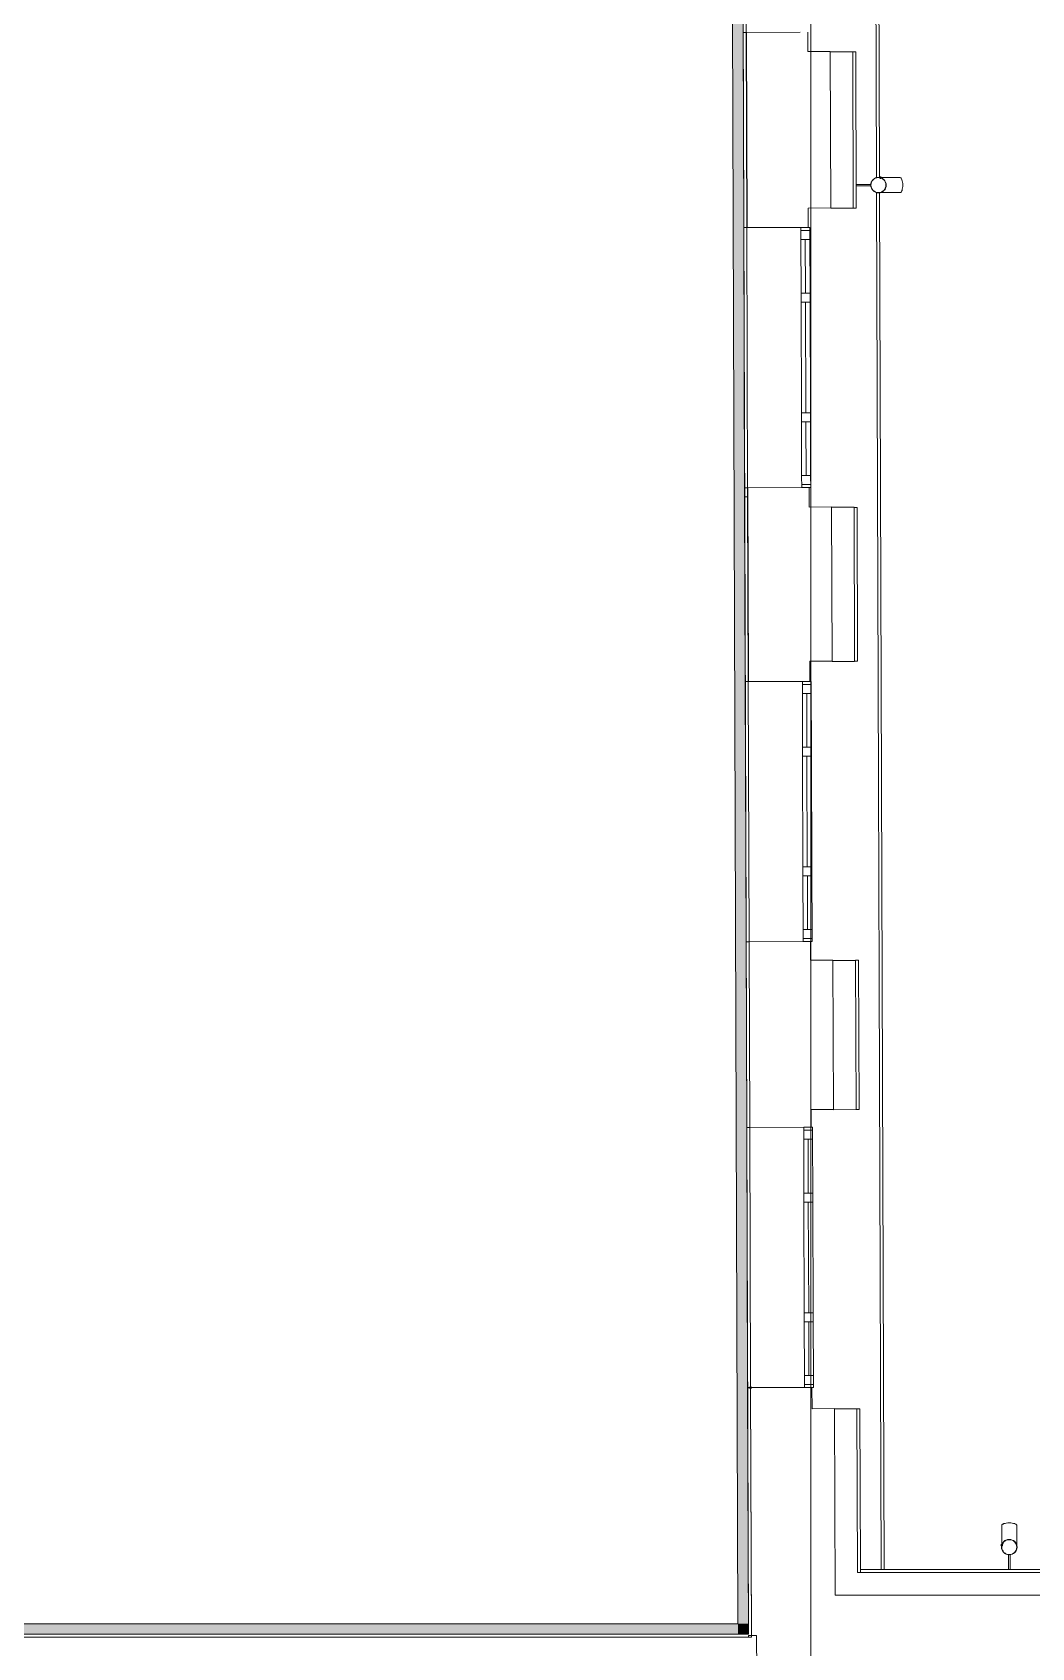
# Model space of a CAD drawing. Header units: millimetres. Extents: x -546 to 1681, y -650 to 1730.
# Drawn here: x 557.1 to 623.9, y 490.9 to 598.9 of the extents above; entities that cross this region are included whole.
import ezdxf

# ---------------------------------------------------------------- set-up
doc = ezdxf.new("R2010")
doc.units = ezdxf.units.MM

msp = doc.modelspace()

# ---------------------------------------------------------------- hatches: boundary and pattern name
at = {"true_color": 0xf1d696}
h = msp.add_hatch(color=41, dxfattribs=at)
h.dxf.hatch_style = 2
h.paths.add_polyline_path([(603.57, 713.96), (604.27, 713.96), (605, 492.51), (604.3, 492.51)])
h = msp.add_hatch(color=7)
h.dxf.hatch_style = 2
h.paths.add_polyline_path([(613.83, 589.31), (613.77, 589.28), (613.74, 589.22), (613.77, 589.16), (613.83, 589.13), (613.85, 589.13), (613.91, 589.16), (613.94, 589.22), (613.91, 589.28), (613.85, 589.31)])
h = msp.add_hatch(color=7)
h.dxf.hatch_style = 2
h.paths.add_polyline_path([(605.24, 508.3), (605.21, 508.37), (605.15, 508.39), (605.08, 508.37), (605.06, 508.3), (605.06, 508.29), (605.08, 508.23), (605.15, 508.2), (605.21, 508.23), (605.24, 508.29)])
h = msp.add_hatch(color=7)
h.dxf.hatch_style = 2
h.paths.add_polyline_path([(621.86, 497.77), (621.88, 497.7), (621.95, 497.68), (622.01, 497.7), (622.04, 497.77), (622.04, 497.78), (622.01, 497.84), (621.95, 497.87), (621.88, 497.84), (621.86, 497.78)])
h = msp.add_hatch(color=41, dxfattribs=at)
h.dxf.hatch_style = 2
h.paths.add_polyline_path([(604.3, 492.51), (604.3, 491.81), (488.4, 491.81), (488.4, 492.51)])
h = msp.add_hatch(color=41, dxfattribs=at)
h.dxf.hatch_style = 2
h.paths.add_polyline_path([(605, 491.81), (604.3, 491.81), (604.3, 492.51)])
h = msp.add_hatch(color=41, dxfattribs=at)
h.dxf.hatch_style = 2
h.paths.add_polyline_path([(604.3, 492.51), (605, 492.51), (605, 491.81)])

# ---------------------------------------------------------------- linework, layer by layer
at = {"color": 7, "lineweight": 0}
for points in [[(609.17, 197.82), (609.17, 730.15)], [(613.15, 718.35), (613.58, 589.22)], [(613.35, 718.34), (613.78, 589.23)], [(605, 491.81), (604.27, 714.66)], [(603.57, 713.96), (604.3, 492.51)], [(604.65, 598.93), (604.59, 616.44)], [(604.85, 598.93), (604.79, 616.44)], [(604.85, 598.93), (604.65, 598.93)], [(604.65, 598.93), (604.69, 585.88)], [(604.89, 585.88), (604.85, 598.93)], [(608.47, 598.95), (604.87, 598.93)], [(604.87, 598.93), (604.91, 585.88)], [(608.98, 597.65), (608.97, 598.95)], [(610.48, 597.65), (608.98, 597.65)], [(610.51, 587.2), (610.48, 597.65)], [(611.98, 597.64), (610.48, 597.63)], [(611.98, 597.64), (612.01, 587.17)], [(612.18, 597.64), (611.98, 597.64)], [(612.21, 587.17), (612.18, 597.64)], [(613.18, 588.72), (613.19, 588.83), (613.22, 588.92), (613.27, 589.01), (613.34, 589.09), (613.41, 589.15), (613.5, 589.2), (613.6, 589.23), (613.7, 589.24), (613.81, 589.23), (613.91, 589.2), (613.99, 589.15), (614.07, 589.09), (614.13, 589.01), (614.18, 588.92), (614.21, 588.83), (614.22, 588.72)], [(613.2, 588.72), (613.21, 588.82), (613.24, 588.92), (613.29, 589), (613.35, 589.07), (613.42, 589.14), (613.51, 589.18), (613.6, 589.21), (613.7, 589.22), (613.8, 589.21), (613.9, 589.18), (613.98, 589.14), (614.06, 589.07), (614.12, 589), (614.16, 588.92), (614.19, 588.82), (614.2, 588.72)], [(613.85, 589.22), (613.87, 589.22)], [(613.87, 589.22), (613.9, 589.22)], [(613.9, 589.22), (613.93, 589.22)], [(613.93, 589.22), (613.96, 589.22)], [(613.96, 589.22), (614, 589.22)], [(614, 589.22), (614.04, 589.22)], [(614.04, 589.22), (614.07, 589.22)], [(614.07, 589.22), (614.11, 589.22)], [(614.11, 589.22), (614.16, 589.22)], [(614.16, 589.22), (614.2, 589.22)], [(614.2, 589.22), (614.25, 589.22)], [(614.25, 589.22), (614.29, 589.22)], [(614.29, 589.22), (614.34, 589.22)], [(614.34, 589.22), (614.39, 589.22)], [(614.39, 589.22), (614.44, 589.22)], [(614.44, 589.22), (614.5, 589.22)], [(614.5, 589.22), (614.55, 589.22)], [(614.55, 589.22), (614.6, 589.22)], [(614.6, 589.22), (614.66, 589.22)], [(614.66, 589.22), (614.71, 589.22)], [(614.71, 589.22), (614.74, 589.22)], [(615.16, 589.22), (614.74, 589.22)], [(615.16, 589.22), (615.2, 589.21), (615.22, 589.19), (615.25, 589.14), (615.27, 589.08), (615.29, 589), (615.31, 588.92), (615.32, 588.83), (615.32, 588.73)], [(613.19, 588.77), (612.2, 588.77)], [(612.2, 588.67), (613.2, 588.67)], [(614.22, 588.72), (614.21, 588.62), (614.18, 588.52), (614.14, 588.43), (614.07, 588.35), (613.99, 588.29), (613.91, 588.24), (613.81, 588.21), (613.7, 588.2), (613.6, 588.21), (613.5, 588.24), (613.41, 588.29), (613.34, 588.35), (613.27, 588.43), (613.23, 588.52), (613.19, 588.61), (613.18, 588.72)], [(614.2, 588.72), (614.19, 588.62), (614.16, 588.53), (614.12, 588.44), (614.06, 588.37), (613.98, 588.31), (613.9, 588.26), (613.8, 588.23), (613.7, 588.22), (613.6, 588.23), (613.51, 588.26), (613.43, 588.31), (613.35, 588.37), (613.29, 588.44), (613.24, 588.52), (613.21, 588.62), (613.2, 588.72)], [(613.58, 588.22), (613.89, 496.13)], [(613.78, 588.21), (614.09, 496.13)], [(613.86, 588.22), (613.84, 588.22)], [(613.89, 588.22), (613.86, 588.22)], [(613.92, 588.22), (613.89, 588.22)], [(613.95, 588.22), (613.92, 588.22)], [(613.98, 588.22), (613.95, 588.22)], [(614.02, 588.22), (613.98, 588.22)], [(614.05, 588.22), (614.02, 588.22)], [(614.09, 588.22), (614.05, 588.22)], [(614.14, 588.22), (614.09, 588.22)], [(614.18, 588.22), (614.14, 588.22)], [(614.22, 588.22), (614.18, 588.22)], [(614.27, 588.22), (614.22, 588.22)], [(614.32, 588.22), (614.27, 588.22)], [(614.37, 588.22), (614.32, 588.22)], [(614.42, 588.22), (614.37, 588.22)], [(614.47, 588.22), (614.42, 588.22)], [(614.52, 588.22), (614.47, 588.22)], [(614.57, 588.22), (614.52, 588.22)], [(614.63, 588.22), (614.57, 588.22)], [(614.69, 588.22), (614.63, 588.22)], [(614.74, 588.22), (614.69, 588.22)], [(614.74, 588.22), (615.17, 588.22)], [(615.32, 588.73), (615.32, 588.62), (615.31, 588.53), (615.29, 588.45), (615.28, 588.37), (615.25, 588.31), (615.23, 588.26), (615.2, 588.23), (615.17, 588.22)], [(609.01, 587.19), (610.51, 587.2)], [(609.01, 585.89), (609.01, 587.19)], [(610.51, 587.2), (610.51, 587.18)], [(610.51, 587.18), (612.01, 587.18)], [(612.01, 587.17), (612.21, 587.17)], [(604.75, 567.88), (604.69, 585.88)], [(604.69, 585.88), (604.89, 585.88)], [(604.95, 567.88), (604.89, 585.88)], [(604.91, 585.88), (608.51, 585.89)], [(608.51, 585.09), (608.51, 585.89)], [(608.51, 585.89), (609.11, 585.89)], [(609.11, 585.89), (608.51, 585.89)], [(608.51, 585.89), (608.51, 585.09)], [(608.51, 585.69), (609.11, 585.69)], [(609.11, 585.89), (609.11, 585.09)], [(609.11, 585.09), (609.11, 585.89)], [(609.11, 585.09), (608.51, 585.09)], [(608.53, 581.49), (608.51, 585.09)], [(608.81, 585.09), (608.83, 581.49)], [(609.11, 585.09), (609.13, 581.49)], [(608.53, 580.89), (608.53, 581.49)], [(608.53, 581.49), (609.13, 581.49)], [(608.53, 581.49), (608.53, 580.89)], [(609.13, 581.49), (609.13, 580.89)], [(609.13, 580.89), (609.13, 581.49)], [(609.13, 580.89), (608.53, 580.89)], [(608.55, 573.49), (608.53, 580.89)], [(608.83, 580.89), (608.85, 573.49)], [(609.13, 580.89), (609.15, 573.49)], [(608.55, 572.89), (608.55, 573.49)], [(608.55, 573.49), (609.15, 573.49)], [(608.55, 573.49), (608.55, 572.89)], [(609.15, 572.89), (608.55, 572.89)], [(608.56, 569.29), (608.55, 572.89)], [(608.85, 572.89), (608.86, 569.29)], [(609.15, 573.49), (609.15, 572.89)], [(609.15, 572.89), (609.15, 573.49)], [(609.15, 572.89), (609.16, 569.29)], [(604.95, 568.48), (604.75, 568.48)], [(604.95, 568.48), (604.95, 567.88)], [(608.57, 568.49), (604.97, 568.48)], [(604.97, 568.48), (605.01, 555.52)], [(609.16, 569.29), (608.56, 569.29)], [(608.56, 569.29), (608.57, 568.49)], [(608.56, 569.29), (608.57, 568.49)], [(608.57, 568.69), (609.17, 568.69)], [(608.57, 568.49), (609.17, 568.49)], [(608.57, 568.49), (609.17, 568.49)], [(609.07, 567.19), (609.07, 568.49)], [(609.17, 568.49), (609.16, 569.29)], [(609.17, 568.49), (609.16, 569.29)], [(604.95, 567.88), (604.75, 567.88)], [(604.75, 567.88), (604.79, 555.52)], [(604.99, 555.52), (604.95, 567.88)], [(610.57, 567.2), (609.07, 567.19)], [(610.6, 556.88), (610.57, 567.2)], [(612.07, 567.18), (610.57, 567.18)], [(612.1, 556.87), (612.07, 567.18)], [(612.27, 567.17), (612.07, 567.17)], [(612.3, 556.89), (612.27, 567.17)], [(609.11, 555.53), (609.1, 556.88)], [(609.1, 556.88), (610.6, 556.88)], [(610.6, 556.88), (610.6, 556.86)], [(610.6, 556.86), (612.1, 556.87)], [(612.1, 556.89), (612.3, 556.89)], [(604.79, 555.52), (604.99, 555.52)], [(604.85, 538.12), (604.79, 555.52)], [(605.05, 538.11), (604.99, 555.52)], [(605.01, 555.52), (608.61, 555.53)], [(608.61, 554.73), (608.61, 555.53)], [(608.61, 555.53), (609.21, 555.53)], [(609.21, 555.53), (608.61, 555.53)], [(608.61, 555.53), (608.61, 554.73)], [(608.61, 555.33), (609.21, 555.33)], [(609.21, 555.53), (609.21, 554.73)], [(609.21, 554.73), (609.21, 555.53)], [(609.21, 554.73), (608.61, 554.73)], [(608.62, 551.13), (608.61, 554.73)], [(608.91, 554.73), (608.92, 551.13)], [(609.21, 554.73), (609.22, 551.13)], [(608.62, 550.53), (608.62, 551.13)], [(608.62, 551.13), (609.22, 551.13)], [(608.62, 551.13), (608.62, 550.53)], [(609.22, 551.13), (609.22, 550.53)], [(609.22, 550.53), (609.22, 551.13)], [(609.22, 550.53), (608.62, 550.53)], [(608.64, 543.13), (608.62, 550.53)], [(608.92, 550.53), (608.94, 543.13)], [(609.22, 550.53), (609.24, 543.13)], [(608.65, 542.53), (608.64, 543.13)], [(608.64, 543.13), (609.24, 543.13)], [(608.64, 543.13), (608.65, 542.53)], [(609.25, 542.53), (608.65, 542.53)], [(608.66, 538.93), (608.65, 542.53)], [(608.95, 542.53), (608.96, 538.93)], [(609.24, 543.13), (609.25, 542.53)], [(609.25, 542.53), (609.24, 543.13)], [(609.25, 542.53), (609.26, 538.93)], [(604.85, 538.12), (604.89, 525.7)], [(605.05, 538.12), (604.85, 538.12)], [(605.09, 525.7), (605.05, 538.12)], [(608.66, 538.13), (605.06, 538.12)], [(605.06, 538.12), (605.1, 525.7)], [(609.26, 538.93), (608.66, 538.93)], [(608.66, 538.93), (608.66, 538.13)], [(608.66, 538.93), (608.66, 538.13)], [(608.66, 538.33), (609.26, 538.33)], [(608.66, 538.13), (609.26, 538.13)], [(608.66, 538.13), (609.26, 538.13)], [(609.16, 536.88), (609.16, 538.13)], [(609.26, 538.13), (609.26, 538.93)], [(609.26, 538.13), (609.26, 538.93)], [(610.66, 536.88), (609.16, 536.88)], [(610.7, 526.9), (610.66, 536.88)], [(612.16, 536.87), (610.66, 536.86)], [(612.36, 536.89), (612.16, 536.89)], [(612.2, 526.89), (612.16, 536.89)], [(612.4, 526.89), (612.36, 536.89)], [(609.2, 526.89), (610.7, 526.9)], [(609.2, 525.71), (609.2, 526.89)], [(610.7, 526.9), (610.7, 526.88)], [(610.7, 526.88), (612.2, 526.89)], [(612.2, 526.89), (612.4, 526.89)], [(604.89, 525.7), (605.09, 525.7)], [(604.95, 508.29), (604.89, 525.7)], [(605.15, 508.29), (605.09, 525.7)], [(605.1, 525.7), (608.7, 525.71)], [(608.7, 524.91), (608.7, 525.71)], [(608.7, 525.71), (609.3, 525.71)], [(609.3, 525.71), (608.7, 525.71)], [(608.7, 525.71), (608.7, 524.91)], [(608.7, 525.51), (609.3, 525.51)], [(609.3, 525.71), (609.3, 524.91)], [(609.3, 524.91), (609.3, 525.71)], [(609.3, 524.91), (608.7, 524.91)], [(608.71, 521.31), (608.7, 524.91)], [(609, 524.91), (609.01, 521.31)], [(609.3, 524.91), (609.31, 521.31)], [(608.71, 520.71), (608.71, 521.31)], [(608.71, 521.31), (609.31, 521.31)], [(608.71, 521.31), (608.71, 520.71)], [(609.31, 520.71), (608.71, 520.71)], [(608.74, 513.31), (608.71, 520.71)], [(609.01, 520.71), (609.04, 513.31)], [(609.31, 521.31), (609.31, 520.71)], [(609.31, 520.71), (609.31, 521.31)], [(609.31, 520.71), (609.34, 513.31)], [(608.74, 512.71), (608.74, 513.31)], [(608.74, 513.31), (609.34, 513.31)], [(608.74, 513.31), (608.74, 512.71)], [(609.34, 513.31), (609.34, 512.71)], [(609.34, 512.71), (609.34, 513.31)], [(609.34, 512.71), (608.74, 512.71)], [(608.75, 509.11), (608.74, 512.71)], [(609.04, 512.71), (609.05, 509.11)], [(609.34, 512.71), (609.35, 509.11)], [(609.35, 509.11), (608.75, 509.11)], [(608.75, 509.11), (608.75, 508.31)], [(608.75, 509.11), (608.75, 508.31)], [(609.35, 508.31), (609.35, 509.11)], [(609.35, 508.31), (609.35, 509.11)], [(604.95, 508.3), (605.15, 508.3)], [(605.15, 508.29), (604.95, 508.29)], [(604.95, 508.29), (605, 491.81)], [(608.75, 508.31), (605.15, 508.3)], [(605.15, 508.3), (605.2, 491.73)], [(605.2, 491.61), (605.15, 508.29)], [(608.75, 508.51), (609.35, 508.51)], [(608.75, 508.31), (609.35, 508.31)], [(608.75, 508.31), (609.35, 508.31)], [(609.26, 506.89), (609.25, 508.31)], [(610.76, 506.9), (609.26, 506.89)], [(610.8, 494.43), (610.76, 506.9)], [(612.26, 506.89), (610.76, 506.88)], [(612.26, 506.89), (612.29, 495.93)], [(612.46, 506.89), (612.26, 506.89)], [(612.49, 496.13), (612.46, 506.89)], [(621.95, 499.1), (621.96, 499.13), (621.99, 499.16), (622.03, 499.18), (622.09, 499.21), (622.17, 499.22), (622.25, 499.24), (622.35, 499.25), (622.45, 499.25)], [(622.45, 499.25), (622.55, 499.25), (622.64, 499.24), (622.73, 499.22), (622.8, 499.21), (622.86, 499.18), (622.91, 499.16), (622.94, 499.13), (622.95, 499.1)], [(622.45, 497.11), (622.34, 497.13), (622.24, 497.16), (622.16, 497.2), (622.08, 497.27), (622.01, 497.34), (621.97, 497.43), (621.94, 497.53), (621.93, 497.63), (621.94, 497.74), (621.97, 497.84), (622.01, 497.93), (622.08, 498), (622.16, 498.07), (622.24, 498.11), (622.34, 498.14), (622.45, 498.15)], [(621.95, 499.1), (621.95, 498.67)], [(621.95, 498.65), (621.95, 498.67)], [(621.95, 498.59), (621.95, 498.65)], [(621.95, 498.54), (621.95, 498.59)], [(621.95, 498.48), (621.95, 498.54)], [(621.95, 498.43), (621.95, 498.48)], [(621.95, 498.38), (621.95, 498.43)], [(621.95, 498.32), (621.95, 498.38)], [(621.95, 498.27), (621.95, 498.32)], [(621.95, 498.23), (621.95, 498.27)], [(621.95, 498.18), (621.95, 498.23)], [(621.95, 498.13), (621.95, 498.18)], [(622.45, 497.13), (622.35, 497.14), (622.25, 497.17), (622.17, 497.22), (622.09, 497.28), (622.03, 497.36), (621.99, 497.44), (621.96, 497.53), (621.95, 497.63), (621.96, 497.74), (621.99, 497.83), (622.03, 497.91), (622.09, 497.99), (622.17, 498.05), (622.25, 498.1), (622.35, 498.12), (622.45, 498.13)], [(621.95, 498.09), (621.95, 498.13)], [(621.95, 498.05), (621.95, 498.09)], [(621.95, 498.01), (621.95, 498.05)], [(622.45, 498.15), (622.55, 498.14), (622.65, 498.11), (622.74, 498.07), (622.81, 498), (622.88, 497.93), (622.93, 497.84), (622.96, 497.74), (622.97, 497.63), (622.96, 497.53), (622.93, 497.43), (622.88, 497.34), (622.81, 497.27), (622.74, 497.2), (622.65, 497.16), (622.55, 497.13), (622.45, 497.11)], [(622.45, 498.13), (622.55, 498.12), (622.64, 498.1), (622.73, 498.05), (622.8, 497.99), (622.86, 497.91), (622.91, 497.83), (622.94, 497.74), (622.95, 497.63), (622.94, 497.53), (622.91, 497.44), (622.86, 497.36), (622.8, 497.28), (622.73, 497.22), (622.64, 497.17), (622.55, 497.14), (622.45, 497.13)], [(622.95, 498.67), (622.95, 499.1)], [(622.95, 498.67), (622.95, 498.61)], [(622.95, 498.61), (622.95, 498.56)], [(622.95, 498.56), (622.95, 498.5)], [(622.95, 498.5), (622.95, 498.45)], [(622.95, 498.45), (622.95, 498.4)], [(622.95, 498.4), (622.95, 498.35)], [(622.95, 498.35), (622.95, 498.3)], [(622.95, 498.3), (622.95, 498.25)], [(622.95, 498.25), (622.95, 498.2)], [(622.95, 498.2), (622.95, 498.15)], [(622.95, 498.15), (622.95, 498.11)], [(622.95, 498.11), (622.95, 498.07)], [(622.95, 498.07), (622.95, 498.02)], [(621.95, 497.97), (621.95, 498.01)], [(621.95, 497.93), (621.95, 497.97)], [(621.95, 497.9), (621.95, 497.93)], [(621.95, 497.86), (621.95, 497.9)], [(621.95, 497.83), (621.95, 497.86)], [(621.95, 497.8), (621.95, 497.83)], [(621.95, 497.78), (621.95, 497.8)], [(622.4, 497.13), (622.4, 496.13)], [(622.5, 496.13), (622.5, 497.13)], [(622.95, 498.02), (622.95, 497.98)], [(622.95, 497.98), (622.95, 497.95)], [(622.95, 497.95), (622.95, 497.91)], [(622.95, 497.91), (622.95, 497.88)], [(622.95, 497.88), (622.95, 497.85)], [(622.95, 497.85), (622.95, 497.82)], [(622.95, 497.82), (622.95, 497.79)], [(622.95, 497.79), (622.95, 497.77)], [(612.29, 495.93), (612.49, 495.94)], [(612.29, 495.93), (625.38, 495.93)], [(612.49, 496.13), (625.38, 496.13)], [(612.49, 496.13), (612.49, 495.93)], [(610.8, 494.43), (625.38, 494.43)], [(605, 491.81), (487.5, 491.81)], [(604.3, 492.51), (488.4, 492.51)], [(488.4, 491.81), (604.3, 491.81)], [(605, 491.61), (553.64, 491.61)], [(605, 491.81), (604.3, 491.81)], [(605.2, 491.73), (605, 491.73)], [(605, 491.73), (605, 491.61)], [(605, 491.61), (605.2, 491.61)], [(605.2, 491.73), (605.55, 491.73)], [(605.55, 491.73), (605.56, 489.33)]]:
    msp.add_lwpolyline(points, dxfattribs=at)

doc.saveas('drawing.dxf')
